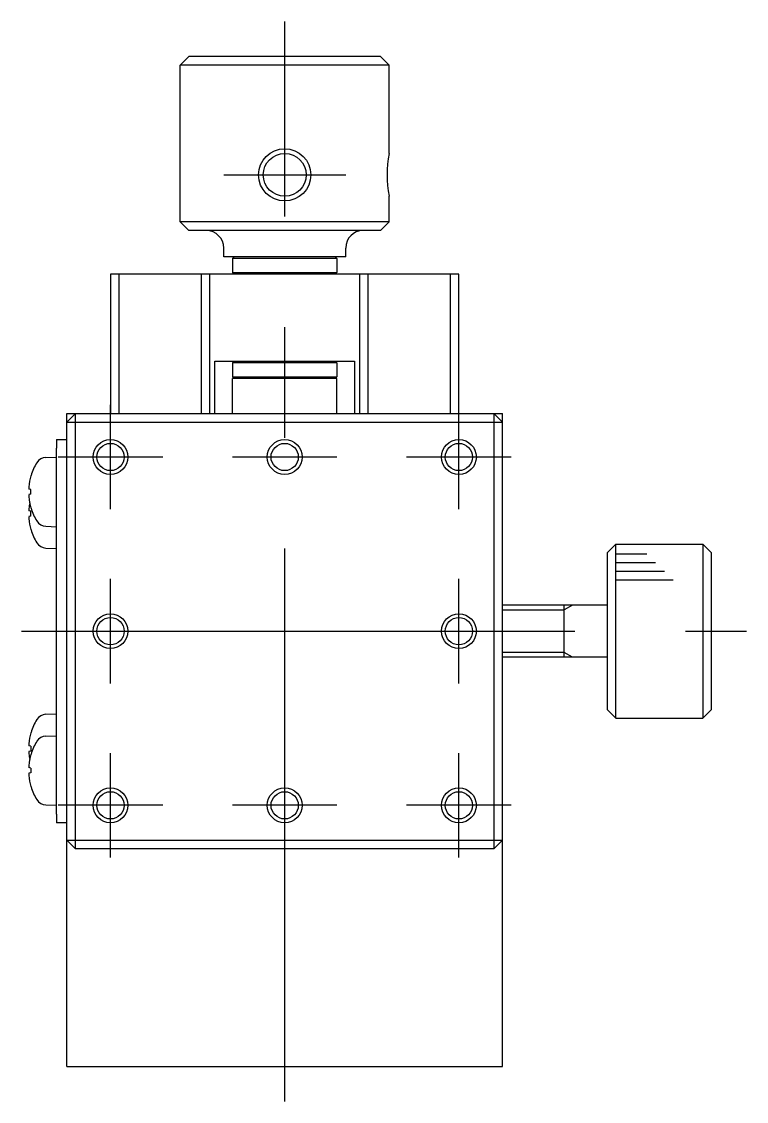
# Model space of a CAD drawing. Extents: x 1 to 222, y 0 to 167.
# Drawn here: x 82.3 to 123.9, y 58.4 to 120.4 of the extents above; entities that cross this region are included whole.
import ezdxf

# ---------------------------------------------------------------- set-up
doc = ezdxf.new("R2010")
doc.units = 0
doc.linetypes.add('CENTER', pattern=[50.8, 31.75, -6.35, 6.35, -6.35])
doc.layers.get('0').update_dxf_attribs({"linetype": 'CONTINUOUS'})
doc.layers.add('CENTER', color=1, linetype='CENTER')

msp = doc.modelspace()

# ---------------------------------------------------------------- linework, layer by layer
at = {"color": 7, "linetype": 'CONTINUOUS'}
for p, q in [((91.92, 118.409), (91.42, 117.909)), ((103.42, 117.909), (91.42, 117.909)), ((91.42, 108.909), (91.42, 117.909)), ((102.92, 118.409), (91.92, 118.409)), ((102.92, 118.409), (103.42, 117.909)), ((103.42, 112.839), (103.42, 117.909)), ((103.42, 108.909), (103.42, 110.38)), ((103.42, 108.909), (91.42, 108.909)), ((91.92, 108.409), (91.42, 108.909)), ((102.92, 108.409), (103.42, 108.909)), ((102.92, 108.409), (91.92, 108.409)), ((93.92, 106.909), (93.92, 107.409)), ((100.92, 106.909), (100.92, 107.409)), ((100.92, 106.909), (93.92, 106.909)), ((94.52, 106.909), (94.42, 106.809)), ((100.42, 106.809), (94.42, 106.809)), ((94.42, 106.809), (94.42, 106.009)), ((100.32, 106.909), (100.42, 106.809)), ((100.42, 106.809), (100.42, 106.009)), ((107.42, 105.909), (87.42, 105.909)), ((87.42, 105.909), (87.42, 97.909)), ((87.92, 97.909), (87.92, 105.909)), ((92.62, 105.909), (92.62, 97.909)), ((93.12, 97.909), (93.12, 105.909)), ((94.42, 106.009), (100.42, 106.009)), ((94.52, 105.909), (94.42, 106.009)), ((100.32, 105.909), (100.42, 106.009)), ((101.72, 105.909), (101.72, 97.909)), ((102.22, 97.909), (102.22, 105.909)), ((106.92, 105.909), (106.92, 97.909)), ((107.42, 97.909), (107.42, 105.909)), ((93.42, 97.909), (93.42, 100.909)), ((93.42, 100.909), (101.42, 100.909)), ((94.52, 100.909), (94.42, 100.809)), ((100.42, 100.809), (94.42, 100.809)), ((94.42, 100.809), (94.42, 100.009)), ((100.32, 100.909), (100.42, 100.809)), ((100.42, 100.809), (100.42, 100.009)), ((101.42, 100.909), (101.42, 97.909)), ((94.42, 100.009), (100.42, 100.009)), ((94.52, 99.909), (94.42, 100.009)), ((100.42, 99.909), (94.42, 99.909)), ((94.42, 97.909), (94.42, 99.909)), ((100.32, 99.909), (100.42, 100.009)), ((100.42, 97.909), (100.42, 99.909)), ((84.92, 60.409), (84.92, 97.909)), ((84.92, 97.909), (109.92, 97.909)), ((85.42, 97.909), (84.92, 97.409)), ((84.92, 97.409), (109.92, 97.409)), ((85.42, 72.909), (85.42, 97.909)), ((109.42, 97.909), (109.42, 72.909)), ((109.92, 97.409), (109.42, 97.909)), ((109.92, 60.409), (109.92, 97.909)), ((84.32, 96.409), (84.32, 95.909)), ((84.32, 96.409), (84.92, 96.409)), ((84.32, 74.909), (84.32, 95.909)), ((83.716, 95.388), (84.32, 95.409)), ((82.857, 94.326), (82.857, 94.328)), ((82.857, 93.548), (82.737, 93.572)), ((82.857, 93.271), (82.737, 93.247)), ((82.857, 93.271), (82.857, 93.548)), ((82.857, 92.491), (82.857, 92.492)), ((82.857, 92.298), (82.737, 92.322)), ((82.857, 92.021), (82.737, 91.997)), ((82.857, 92.021), (82.857, 92.298)), ((82.857, 91.241), (82.857, 91.242)), ((83.716, 91.43), (84.32, 91.409)), ((83.716, 90.18), (84.32, 90.159)), ((115.92, 89.909), (116.42, 90.409)), ((115.92, 89.909), (115.92, 80.909)), ((116.42, 80.409), (116.42, 90.409)), ((116.42, 90.409), (121.42, 90.409)), ((121.42, 90.409), (121.42, 80.409)), ((121.92, 89.909), (121.42, 90.409)), ((121.92, 80.909), (121.92, 89.909)), ((115.92, 86.909), (109.92, 86.909)), ((113.462, 83.909), (113.462, 86.909)), ((115.92, 83.909), (109.92, 83.909)), ((83.716, 80.638), (84.32, 80.659)), ((115.92, 80.909), (116.42, 80.409)), ((121.92, 80.909), (121.42, 80.409)), ((116.42, 80.409), (121.42, 80.409)), ((82.857, 79.578), (82.857, 79.576)), ((83.716, 79.388), (84.32, 79.409)), ((82.857, 78.798), (82.737, 78.822)), ((82.857, 78.798), (82.857, 78.521)), ((82.857, 78.521), (82.737, 78.497)), ((82.857, 78.328), (82.857, 78.326)), ((82.857, 77.548), (82.737, 77.572)), ((82.857, 77.548), (82.857, 77.271)), ((82.857, 77.271), (82.737, 77.247)), ((82.857, 76.492), (82.857, 76.491)), ((83.716, 75.43), (84.32, 75.409)), ((84.32, 74.909), (84.32, 74.409)), ((84.92, 74.409), (84.32, 74.409)), ((84.92, 73.409), (109.92, 73.409)), ((84.92, 73.409), (85.42, 72.909)), ((109.42, 72.909), (109.92, 73.409)), ((109.42, 72.909), (85.42, 72.909)), ((84.92, 60.409), (109.92, 60.409))]:
    msp.add_line(p, q, dxfattribs=at)
at = {"color": 3, "linetype": 'CONTINUOUS'}
for p, q in [((116.424, 89.85), (118.211, 89.85)), ((116.424, 89.35), (118.711, 89.35)), ((116.424, 88.85), (119.211, 88.85)), ((116.424, 88.35), (119.711, 88.35)), ((113.93, 86.909), (113.462, 86.639)), ((109.92, 86.639), (113.462, 86.639)), ((113.462, 84.18), (109.92, 84.18)), ((113.93, 83.909), (113.462, 84.18))]:
    msp.add_line(p, q, dxfattribs=at)
for centre, radius in [((97.42, 111.609), 1.5), ((87.42, 95.409), 1), ((97.42, 95.409), 1), ((107.42, 95.409), 1), ((87.42, 85.409), 1), ((107.42, 85.409), 1), ((87.42, 75.409), 1), ((97.42, 75.409), 1), ((107.42, 75.409), 1)]:
    msp.add_circle(centre, radius, dxfattribs=at)
at = {"color": 7, "linetype": 'CONTINUOUS'}
for centre, radius in [((97.42, 111.609), 1.23), ((87.42, 95.409), 0.783), ((97.42, 95.409), 0.783), ((107.42, 95.409), 0.783), ((87.42, 85.409), 0.783), ((107.42, 85.409), 0.783), ((87.42, 75.409), 0.783), ((97.42, 75.409), 0.783), ((107.42, 75.409), 0.783)]:
    msp.add_circle(centre, radius, dxfattribs=at)
for centre, radius, start, end in [((109.293, 111.609), 6, 168.17538, 191.82462), ((92.92, 107.409), 1, 0, 90), ((101.92, 107.409), 1, 90, 180), ((85.92, 93.409), 3.2, 148.45538, 162.98882), ((83.738, 94.749), 0.64, 92, 148.45538), ((85.929, 93.413), 3.204, 163.44379, 174.89634), ((82.917, 94.328), 0.06, 162.98882, 180), ((83.734, 93.598), 1.002, 176.99389, 177.63854), ((83.657, 93.601), 0.924, 177.64193, 177.97695), ((83.591, 93.604), 0.859, 177.97657, 178.32534), ((83.517, 93.606), 0.784, 178.32488, 178.69262), ((83.435, 93.608), 0.702, 178.69206, 179.08529), ((83.887, 93.59), 1.155, 176.40671, 176.99002), ((84.128, 93.574), 1.396, 175.38973, 175.88661), ((84.046, 93.58), 1.314, 175.88435, 176.40943), ((84.117, 93.575), 1.385, 174.89687, 175.3919), ((83.349, 93.609), 0.616, 179.08456, 179.5116), ((83.26, 93.61), 0.528, 179.51064, 179.98244), ((83.177, 93.61), 0.444, 179.98228, 180.51144), ((83.125, 93.609), 0.392, 180.51129, 181.08639), ((83.073, 93.608), 0.341, 181.08514, 181.71929), ((83.021, 93.607), 0.288, 181.71764, 182.43), ((82.97, 93.605), 0.237, 182.42775, 183.24443), ((82.922, 93.602), 0.189, 183.24124, 184.19906), ((82.878, 93.599), 0.145, 184.19438, 185.34722), ((82.873, 93.22), 0.14, 174.57747, 175.76815), ((82.918, 93.217), 0.185, 175.76293, 176.74174), ((82.968, 93.214), 0.235, 176.73824, 177.56499), ((83.022, 93.212), 0.289, 177.56254, 178.27753), ((83.078, 93.21), 0.345, 178.27576, 178.90724), ((83.134, 93.209), 0.401, 178.90591, 179.47436), ((83.188, 93.208), 0.455, 179.47333, 179.99411), ((83.242, 93.208), 0.509, 179.99439, 180.47722), ((83.332, 93.209), 0.599, 180.47684, 180.91042), ((83.424, 93.211), 0.691, 180.90961, 181.30521), ((83.512, 93.213), 0.78, 181.30459, 181.67156), ((83.594, 93.215), 0.861, 181.67107, 182.0166), ((83.667, 93.218), 0.934, 182.0162, 182.34601), ((83.729, 93.22), 0.997, 182.34567, 182.66442), ((82.84, 93.595), 0.106, 185.34003, 186.77023), ((82.808, 93.591), 0.0743, 186.76001, 188.5945), ((82.786, 93.588), 0.0521, 188.58717, 190.89234), ((82.785, 93.231), 0.0515, 168.95309, 171.25789), ((82.806, 93.227), 0.0731, 171.24585, 173.09224), ((82.834, 93.224), 0.101, 173.09054, 174.58571), ((83.779, 93.222), 1.047, 182.66413, 182.97573), ((83.863, 93.227), 1.13, 182.98166, 183.57741), ((82.769, 93.585), 0.0349, 190.87521, 193.85841), ((82.756, 93.582), 0.0218, 193.82582, 197.87013), ((82.747, 93.579), 0.0126, 197.81345, 203.59086), ((82.747, 93.24), 0.0125, 156.27823, 162.05167), ((82.756, 93.237), 0.0216, 161.98924, 166.02482), ((82.768, 93.234), 0.0345, 165.99053, 168.97289), ((84.029, 93.237), 1.297, 183.5748, 184.1087), ((84.132, 93.245), 1.4, 184.10784, 185.1029), ((82.742, 93.576), 0.00663, 203.50228, 212.32022), ((82.739, 93.574), 0.00314, 212.16967, 226.63067), ((82.739, 93.244), 0.00311, 133.32271, 147.7343), ((82.742, 93.242), 0.00652, 147.5517, 156.4044), ((82.738, 93.573), 0.00149, 226.58172, 250.38167), ((82.738, 93.245), 0.00148, 109.66688, 133.33711), ((85.929, 93.405), 3.204, 185.10364, 196.55623), ((83.734, 92.348), 1.002, 176.99389, 177.63854), ((83.657, 92.351), 0.924, 177.64193, 177.97695), ((83.591, 92.354), 0.859, 177.97657, 178.32534), ((83.887, 92.34), 1.155, 176.40671, 176.99002), ((84.128, 92.324), 1.396, 175.38973, 175.88661), ((84.046, 92.33), 1.314, 175.88435, 176.40943), ((84.117, 92.325), 1.385, 174.89687, 175.3919), ((85.93, 92.163), 3.206, 168.82838, 174.89512), ((82.917, 92.491), 0.06, 180, 197.01118), ((85.92, 93.409), 3.2, 197.01118, 211.54462), ((83.517, 92.356), 0.784, 178.32488, 178.69262), ((83.435, 92.358), 0.702, 178.69206, 179.08529), ((83.349, 92.359), 0.616, 179.08456, 179.5116), ((83.26, 92.36), 0.528, 179.51064, 179.98244), ((83.177, 92.36), 0.444, 179.98228, 180.51144), ((83.125, 92.359), 0.392, 180.51129, 181.08639), ((83.073, 92.358), 0.341, 181.08514, 181.71929), ((83.021, 92.357), 0.288, 181.71764, 182.43), ((82.97, 92.355), 0.237, 182.42775, 183.24443), ((82.922, 92.352), 0.189, 183.24124, 184.19906), ((82.878, 92.349), 0.145, 184.19438, 185.34722), ((82.873, 91.97), 0.14, 174.57747, 175.76815), ((82.918, 91.967), 0.185, 175.76293, 176.74174), ((82.968, 91.964), 0.235, 176.73824, 177.56499), ((83.022, 91.962), 0.289, 177.56254, 178.27753), ((83.078, 91.96), 0.345, 178.27576, 178.90724), ((83.134, 91.959), 0.401, 178.90591, 179.47436), ((83.188, 91.958), 0.455, 179.47333, 179.99411), ((83.242, 91.958), 0.509, 179.99439, 180.47722), ((83.332, 91.959), 0.599, 180.47684, 180.91042), ((83.424, 91.961), 0.691, 180.90961, 181.30521), ((83.512, 91.963), 0.78, 181.30459, 181.67156), ((83.594, 91.965), 0.861, 181.67107, 182.0166), ((83.667, 91.968), 0.934, 182.0162, 182.34601), ((83.729, 91.97), 0.997, 182.34567, 182.66442), ((82.84, 92.345), 0.106, 185.34003, 186.77023), ((82.808, 92.341), 0.0743, 186.76001, 188.5945), ((82.786, 92.338), 0.0521, 188.58717, 190.89234), ((82.785, 91.981), 0.0515, 168.95309, 171.25789), ((82.806, 91.977), 0.0731, 171.24585, 173.09224), ((82.834, 91.974), 0.101, 173.09054, 174.58571), ((83.779, 91.972), 1.047, 182.66413, 182.97573), ((83.863, 91.977), 1.13, 182.98166, 183.57741), ((82.769, 92.335), 0.0349, 190.87521, 193.85841), ((82.756, 92.332), 0.0218, 193.82582, 197.87013), ((82.747, 92.329), 0.0126, 197.81345, 203.59086), ((82.747, 91.99), 0.0125, 156.27823, 162.05167), ((82.756, 91.987), 0.0216, 161.98924, 166.02482), ((82.768, 91.984), 0.0345, 165.99053, 168.97289), ((84.029, 91.987), 1.297, 183.5748, 184.1087), ((84.132, 91.995), 1.4, 184.10784, 185.1029), ((82.742, 92.326), 0.00663, 203.50228, 212.32022), ((82.739, 92.324), 0.00314, 212.16967, 226.63067), ((82.739, 91.994), 0.00311, 133.32271, 147.7343), ((82.742, 91.992), 0.00652, 147.5517, 156.4044), ((82.738, 92.323), 0.00149, 226.58172, 250.38167), ((82.738, 91.995), 0.00148, 109.66688, 133.33711), ((85.929, 92.155), 3.204, 185.10364, 196.55623), ((82.917, 91.241), 0.06, 180, 197.01118), ((85.92, 92.159), 3.2, 197.01118, 211.54462), ((83.738, 92.07), 0.64, 211.54462, 268), ((83.738, 90.82), 0.64, 211.54462, 268), ((83.738, 79.999), 0.64, 92, 148.45538), ((85.92, 78.659), 3.2, 148.45538, 162.98882), ((85.929, 78.663), 3.204, 163.44377, 174.89636), ((82.917, 79.578), 0.06, 162.98882, 180), ((83.738, 78.749), 0.64, 92, 148.45538), ((83.729, 78.848), 0.997, 177.33558, 177.65433), ((83.667, 78.851), 0.934, 177.65399, 177.9838), ((83.594, 78.853), 0.861, 177.9834, 178.32893), ((83.512, 78.856), 0.78, 178.32844, 178.69541), ((83.424, 78.858), 0.691, 178.69479, 179.09039), ((83.332, 78.859), 0.599, 179.08958, 179.52316), ((83.242, 78.86), 0.509, 179.52278, 180.00561), ((83.188, 78.86), 0.455, 180.00589, 180.52667), ((83.134, 78.86), 0.401, 180.52564, 181.09409), ((83.078, 78.858), 0.345, 181.09276, 181.72424), ((83.022, 78.857), 0.289, 181.72247, 182.43746), ((82.968, 78.854), 0.235, 182.43501, 183.26176), ((82.918, 78.852), 0.185, 183.25826, 184.23707), ((82.873, 78.848), 0.14, 184.23185, 185.42253), ((83.863, 78.842), 1.13, 176.42259, 177.01834), ((83.779, 78.846), 1.047, 177.02427, 177.33587), ((82.834, 78.845), 0.101, 185.41429, 186.90946), ((82.806, 78.841), 0.0731, 186.90776, 188.75415), ((82.785, 78.838), 0.0515, 188.74211, 191.04691), ((84.132, 78.824), 1.4, 174.8971, 175.89216), ((84.029, 78.831), 1.297, 175.8913, 176.4252), ((82.768, 78.835), 0.0345, 191.02711, 194.00947), ((82.756, 78.832), 0.0216, 193.97518, 198.01076), ((82.747, 78.829), 0.0125, 197.94833, 203.72177), ((82.742, 78.826), 0.00652, 203.5956, 212.4483), ((82.739, 78.824), 0.00311, 212.2657, 226.67729), ((82.738, 78.823), 0.00148, 226.66289, 250.33312), ((85.92, 77.409), 3.2, 148.45538, 162.98882), ((82.878, 78.47), 0.145, 174.65278, 175.80562), ((82.922, 78.467), 0.189, 175.80094, 176.75876), ((82.97, 78.464), 0.237, 176.75557, 177.57225), ((83.021, 78.462), 0.288, 177.57, 178.28236), ((83.073, 78.46), 0.341, 178.28071, 178.91486), ((83.125, 78.459), 0.392, 178.91361, 179.48871), ((83.177, 78.459), 0.444, 179.48856, 180.01772), ((83.26, 78.459), 0.528, 180.01756, 180.48936), ((83.349, 78.459), 0.616, 180.4884, 180.91544), ((83.435, 78.461), 0.702, 180.91471, 181.30794), ((83.517, 78.463), 0.784, 181.30738, 181.67512), ((83.591, 78.465), 0.859, 181.67466, 182.02343), ((83.657, 78.467), 0.924, 182.02305, 182.35807), ((83.734, 78.47), 1.002, 182.36146, 183.00611), ((82.786, 78.481), 0.0521, 169.10766, 171.41283), ((82.808, 78.477), 0.0743, 171.4055, 173.23999), ((82.84, 78.473), 0.106, 173.22977, 174.65997), ((83.887, 78.478), 1.155, 183.00998, 183.59329), ((82.747, 78.49), 0.0126, 156.40914, 162.18655), ((82.756, 78.487), 0.0218, 162.12987, 166.17418), ((82.769, 78.484), 0.0349, 166.14159, 169.12479), ((84.046, 78.488), 1.314, 183.59057, 184.11565), ((84.128, 78.494), 1.396, 184.11339, 184.61027), ((82.742, 78.492), 0.00663, 147.67978, 156.49772), ((82.739, 78.494), 0.00314, 133.36933, 147.83033), ((84.117, 78.493), 1.385, 184.6081, 185.10313), ((82.738, 78.495), 0.00149, 109.61833, 133.41828), ((85.93, 78.655), 3.206, 185.10488, 191.17162), ((85.929, 77.413), 3.204, 163.44377, 174.89636), ((82.917, 78.328), 0.06, 162.98882, 180), ((83.729, 77.598), 0.997, 177.33558, 177.65433), ((83.667, 77.601), 0.934, 177.65399, 177.9838), ((83.594, 77.603), 0.861, 177.9834, 178.32893), ((83.512, 77.606), 0.78, 178.32844, 178.69541), ((83.424, 77.608), 0.691, 178.69479, 179.09039), ((83.332, 77.609), 0.599, 179.08958, 179.52316), ((83.242, 77.61), 0.509, 179.52278, 180.00561), ((83.188, 77.61), 0.455, 180.00589, 180.52667), ((83.134, 77.61), 0.401, 180.52564, 181.09409), ((83.078, 77.608), 0.345, 181.09276, 181.72424), ((83.022, 77.607), 0.289, 181.72247, 182.43746), ((82.968, 77.604), 0.235, 182.43501, 183.26176), ((82.918, 77.602), 0.185, 183.25826, 184.23707), ((82.873, 77.598), 0.14, 184.23185, 185.42253), ((83.863, 77.592), 1.13, 176.42259, 177.01834), ((83.779, 77.596), 1.047, 177.02427, 177.33587), ((82.834, 77.595), 0.101, 185.41429, 186.90946), ((82.806, 77.591), 0.0731, 186.90776, 188.75415), ((82.785, 77.588), 0.0515, 188.74211, 191.04691), ((84.132, 77.574), 1.4, 174.8971, 175.89216), ((84.029, 77.581), 1.297, 175.8913, 176.4252), ((82.768, 77.585), 0.0345, 191.02711, 194.00947), ((82.756, 77.582), 0.0216, 193.97518, 198.01076), ((82.747, 77.579), 0.0125, 197.94833, 203.72177), ((82.742, 77.576), 0.00652, 203.5956, 212.4483), ((82.739, 77.574), 0.00311, 212.2657, 226.67729), ((82.738, 77.573), 0.00148, 226.66289, 250.33312), ((82.878, 77.22), 0.145, 174.65278, 175.80562), ((82.922, 77.217), 0.189, 175.80094, 176.75876), ((82.97, 77.214), 0.237, 176.75557, 177.57225), ((83.021, 77.212), 0.288, 177.57, 178.28236), ((83.073, 77.21), 0.341, 178.28071, 178.91486), ((83.125, 77.209), 0.392, 178.91361, 179.48871), ((83.177, 77.209), 0.444, 179.48856, 180.01772), ((83.26, 77.209), 0.528, 180.01756, 180.48936), ((83.349, 77.209), 0.616, 180.4884, 180.91544), ((83.435, 77.211), 0.702, 180.91471, 181.30794), ((83.517, 77.213), 0.784, 181.30738, 181.67512), ((83.591, 77.215), 0.859, 181.67466, 182.02343), ((83.657, 77.217), 0.924, 182.02305, 182.35807), ((83.734, 77.22), 1.002, 182.36146, 183.00611), ((82.786, 77.231), 0.0521, 169.10766, 171.41283), ((82.808, 77.227), 0.0743, 171.4055, 173.23999), ((82.84, 77.223), 0.106, 173.22977, 174.65997), ((83.887, 77.228), 1.155, 183.00998, 183.59329), ((82.747, 77.24), 0.0126, 156.40914, 162.18655), ((82.756, 77.237), 0.0218, 162.12987, 166.17418), ((82.769, 77.234), 0.0349, 166.14159, 169.12479), ((84.046, 77.238), 1.314, 183.59057, 184.11565), ((84.128, 77.244), 1.396, 184.11339, 184.61027), ((82.742, 77.242), 0.00663, 147.67978, 156.49772), ((82.739, 77.244), 0.00314, 133.36933, 147.83033), ((84.117, 77.243), 1.385, 184.6081, 185.10313), ((82.738, 77.245), 0.00149, 109.61833, 133.41828), ((85.929, 77.405), 3.204, 185.10366, 196.55621), ((82.917, 76.491), 0.06, 180, 197.01118), ((85.92, 77.409), 3.2, 197.01118, 211.54462), ((83.738, 76.07), 0.64, 211.54462, 268)]:
    msp.add_arc(centre, radius, start, end, dxfattribs=at)
at = {"layer": 'CENTER', "color": 1, "linetype": 'CENTER'}
for p, q in [((97.42, 58.409), (97.42, 120.409)), ((93.92, 111.609), (100.92, 111.609)), ((87.42, 92.409), (87.42, 98.409)), ((107.42, 92.409), (107.42, 98.409)), ((90.42, 95.409), (84.42, 95.409)), ((100.42, 95.409), (94.42, 95.409)), ((110.42, 95.409), (104.42, 95.409)), ((87.42, 82.409), (87.42, 88.409)), ((107.42, 82.409), (107.42, 88.409)), ((82.32, 85.409), (123.92, 85.409)), ((87.42, 72.409), (87.42, 78.409)), ((107.42, 72.409), (107.42, 78.409)), ((90.42, 75.409), (84.42, 75.409)), ((100.42, 75.409), (94.42, 75.409)), ((110.42, 75.409), (104.42, 75.409))]:
    msp.add_line(p, q, dxfattribs=at)

doc.saveas('drawing.dxf')
